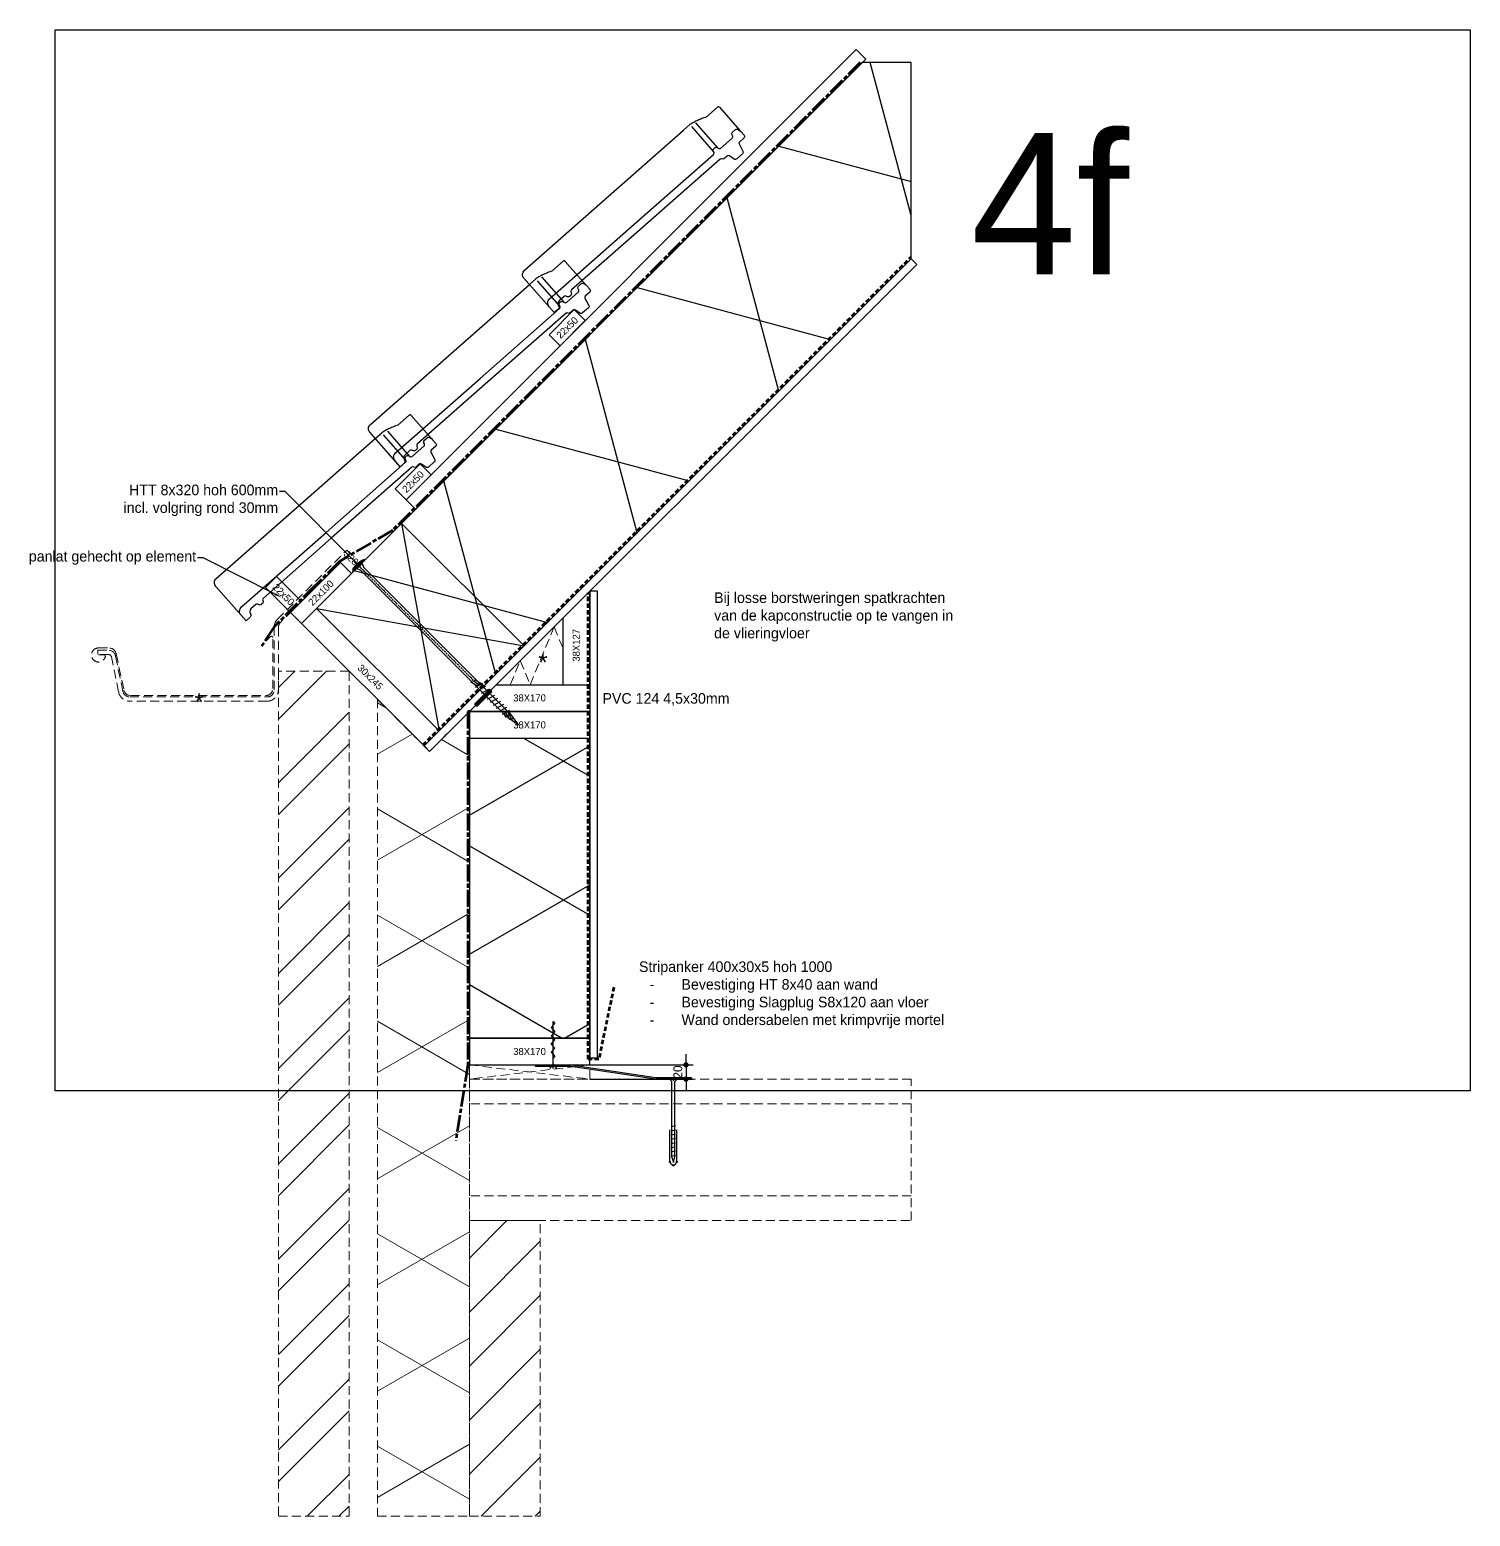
# Model space of a CAD drawing. Header units: millimetres. Extents: x -109306 to 269542, y -22401 to 197206.
# Drawn here: x 267506 to 269542, y -16575 to -14474 of the extents above; entities that cross this region are included whole.
import ezdxf
from ezdxf import colors
from ezdxf.entities.mleader import LeaderData, LeaderLine
from ezdxf.enums import TextEntityAlignment as Align
from ezdxf.math import Vec2, Vec3

# ---------------------------------------------------------------- set-up
doc = ezdxf.new("R2010")
doc.units = ezdxf.units.MM
for name, pattern in [('ACAD_ISO08W100', [36, 24, -3, 6, -3]), ('DASHDOT', [18.5, 12, -3, 0.5, -3]), ('DASHED', [19.049999999999997, 12.7, -6.35]), ('DASHED2', [9.524999999999999, 6.349999999999999, -3.174999999999999])]:
    doc.linetypes.add(name, pattern=pattern)
for name, color, linetype in [('EHP Bevestigingsmiddelen', 1, 'Continuous'), ('EHP Luchtdichting', 6, 'Continuous'), ('EHP Maatvoering', 1, 'Continuous'), ('EHP Tekst', 1, 'Continuous')]:
    doc.layers.add(name, color=color, linetype=linetype)
for name, color, linetype, lineweight in [('EHP Dampdichte folie', 3, 'DASHED2', 60), ('EHP Dampopen folie', 5, 'ACAD_ISO08W100', 60), ('EHP Derden', 8, 'DASHED', 13)]:
    doc.layers.add(name, color=color, linetype=linetype, lineweight=lineweight)
doc.layers.add('EHP Hulplijnen tekst niet printen', color=4, linetype='Continuous', plot=False)
doc.styles.get("Standard").update_dxf_attribs({"font": ''})
doc.styles.get('Standard').set_extended_font_data('Century Gothic')
doc.dimstyles.new('RFWOOD_FULL_DETAIL', dxfattribs={"dimscale": 5, "dimtxt": 2.5, "dimasz": 1.5, "dimexe": 2, "dimexo": 0, "dimgap": 1, "dimtad": 1, "dimdec": 0, "dimrnd": 0.001, "dimzin": 0, "dimdsep": 46, "dimtxsty": 'Standard', "dimblk1": 'DOT', "dimblk2": 'DOT', "dimsah": 1, "dimcen": 0.09, "dimdle": 2, "dimclrd": 6, "dimclre": 8, "dimclrt": 7, "dimazin": 0, "dimtfac": 1, "dimtdec": 0, "dimtix": 1, "dimtmove": 2, "dimatfit": 3, "dimfxl": 1, "dimtolj": 1, "dimtzin": 0, "dimarcsym": 0})

# ---------------------------------------------------------------- blocks, each defined once
blk = doc.blocks.new('*U819')
h = blk.add_hatch()
h.set_pattern_fill('ISOLATIE', color=256, scale=129.9999999999988, angle=90.00000000000001, style=0, pattern_type=2)
h.set_pattern_definition([(150, (2.364686224609592e-12, 8.751096975251757e-28), (-64.99999999999937, -112.583302491976), []), (210, (2.364686224609592e-12, 8.751096975251757e-28), (64.9999999999994, -112.583302491976), [])])
h.paths.add_polyline_path([(-129.9999999999978, 1154.85116351579), (-129.9999999999988, -5.388282412847426e-14), (0, 0), (3.369421282723742e-12, 1137.55768353711), (-56.35325240584186, 1081.204415921626)])
blk.add_lwpolyline([(-129.9999999999978, 1154.85116351579), (-129.9999999999988, -5.388282412847426e-14), (0, 0), (0, 0), (3.369421282723742e-12, 1137.55768353711), (-56.35325240584186, 1081.204415921626)], close=True)
blk = doc.blocks.new('*U721')
h = blk.add_hatch()
h.set_pattern_fill('ISOLATIE', color=256, scale=244.9999999999982, angle=45.00000008545901, style=0, pattern_type=2)
h.set_pattern_definition([(105.000000085459, (3.151238372976862e-12, -3.151238363576458e-12), (-236.6518273462404, -63.41066640309303), []), (165.000000085459, (3.151238372976862e-12, -3.151238363576458e-12), (-63.41066569714122, -236.6518275353995), [])])
h.paths.add_polyline_path([(598.240368739833, 944.7226938226337), (-173.2411616490992, 173.2411611323065), (0, 0), (667.3347542158083, 667.3347562065185), (667.3347554823106, 944.7257546737518)])
blk.add_lwpolyline([(598.240368739833, 944.7226938226337), (-173.2411616490992, 173.2411611323065), (0, 0), (0, 0), (667.3347542158083, 667.3347562065185), (667.3347554823106, 944.7257546737518)], close=True)
blk = doc.blocks.new('*U675')
at = {"layer": 'EHP Bevestigingsmiddelen', "color": 1, "linetype": 'DASHDOT', "ltscale": 0.2}
blk.add_line((239.385843, -3.636214033244908e-15), (-9.120789999999943, 5.584688692939765e-16), dxfattribs=at)
at = {"layer": 'EHP Bevestigingsmiddelen'}
for p, q in [((-1.499999999999999, 9.5), (-2.5, 9.5)), ((-2.5, -9.5), (-2.5, 9.5)), ((7.041486534478669e-16, 11.5), (-1.499999999999999, 11.5)), ((-1.500000000000001, -11.5), (-1.499999999999999, 11.5)), ((-1.500000000000001, -11.5), (-1.499999999999999, 11.5)), ((0.7862359999999174, 5.334553000000597), (-1.5, 5.334553000000597)), ((-7.041486534478669e-16, -11.5), (7.041486534478669e-16, 11.5)), ((5.766851000000315, 3.000001000000338), (0.7862359999999174, 5.334553000000597)), ((0.7862359999999168, -5.334553000000597), (0.7862359999999174, 5.334553000000597)), ((293.8792100000001, 3.000001000000331), (5.766851000000315, 3.000001000000338)), ((238.8152770000006, 1.471101000002815), (227.9880080000003, 4.376712999997832)), ((239.6985880000002, -1.663065000000646), (228.8713180000004, 1.242548000001986)), ((240.9935390000001, -6.000001000000342), (237.8877090000005, 5.591109000000866)), ((240.9935370000003, -5.999998999999665), (237.8877090000005, 5.591109000000866)), ((246.9935370000003, -5.999998999999666), (243.8877090000005, 5.591111000001543)), ((252.9935370000003, -5.999998999999666), (249.8877069999999, 5.591111000001542)), ((253.0150560000002, -6.08030799999688), (249.9092259999998, 5.510801999997052)), ((259.0150560000002, -6.08030799999688), (255.9092280000004, 5.510801999997052)), ((265.0150560000002, -6.080307999996881), (261.9092280000004, 5.510801999997051)), ((271.0150540000004, -6.080307999996881), (267.9092259999998, 5.510801999997051)), ((277.0150560000002, -6.080307999996882), (273.9092259999998, 5.51080000000365)), ((283.0150560000002, -6.080307999996882), (279.9092280000004, 5.51080199999705)), ((289.0150560000002, -6.080307999996883), (285.9092280000004, 5.51080199999705)), ((295.0150540000004, -6.080307999996883), (291.9092259999998, 5.510801999997049)), ((292.6035300000003, 2.919622000001247), (298.528182, 4.509565000000286)), ((293.3277360000002, 0.2168509999973979), (304.1550050000005, 3.12246299999969)), ((318.8792100000001, -0.08030799999688439), (293.8792100000001, 4.000001000000331)), ((293.8792100000001, 3.000001000000331), (298.8835730000001, 3.183227000001345)), ((294.0519410000006, -2.485919999999176), (304.8792100000001, 0.4196920000031165)), ((300.5626090000005, -3.083022999999237), (298.7890700000007, 3.535917000001056)), ((306.6791830000002, -2.080307999996883), (305.4978920000003, 2.32832900000357)), ((-1.500000000000001, -9.5), (-2.5, -9.5)), ((0.7862359999999168, -5.334553000000597), (-1.5, -5.334553000000597)), ((-7.041486534478669e-16, -11.5), (-1.500000000000001, -11.5)), ((0.7862359999999168, -5.334553000000597), (5.766859000000295, -2.999998999999662)), ((294.4791560000003, -2.999998999999669), (5.766859000000295, -2.999998999999662)), ((240.5818980000004, -4.797229999996492), (229.754629, -1.891618000001475)), ((300.5471219999999, -3.025223999997259), (294.1896880000004, -2.999998999999669)), ((294.4791560000003, -3.999998999999669), (318.8792100000001, -0.08030799999688439))]:
    blk.add_line(p, q, dxfattribs=at)
blk.add_arc((28.29265649457668, -1.596603505066713e-14), 32.22479936311466, 162.8542148079576, 197.1457851920423, dxfattribs=at)
blk = doc.blocks.new('*U744')
at = {"layer": 'EHP Bevestigingsmiddelen', "color": 1, "linetype": 'DASHDOT', "ltscale": 0.2}
blk.add_line((13.70786104431774, -13.70786104431782), (-6.449372458778408, 6.449372458778413), dxfattribs=at)
at = {"layer": 'EHP Bevestigingsmiddelen', "xscale": -1, "rotation": 134.9999999999999}
blk.add_blockref('*U675', (0, 0), dxfattribs=at)
at = {"layer": 'EHP Hulplijnen tekst niet printen', "insert": (-11.13097796459043, 11.13097796459047), "char_height": 10, "attachment_point": 5, "rotation": 314.9999999999999}
blk.add_mtext_dynamic_manual_height_columns('320', width=10.98533508774472, gutter_width=17.5, heights=[0], dxfattribs=at)
blk = doc.blocks.new('*U695')
at = {"linetype": 'DASHED'}
for p, q in [((624.4165200935822, 164.9999999999995), (0, 164.9999999999995)), ((624.4165200935822, 35), (0, 35))]:
    blk.add_line(p, q, dxfattribs=at)
blk.add_lwpolyline([(0, 0), (624.4165200935822, 0), (624.4165200935822, 199.9999999999995), (0, 199.9999999999995)], close=True)
blk = doc.blocks.new('*U826')
blk.add_lwpolyline([(0, 0), (973.7538614625615, 0), (973.7538614625597, 11.00000000000045), (-1.818989403545856e-12, 11.00000000000045)], close=True)
blk = doc.blocks.new('*U821')
h = blk.add_hatch()
h.set_pattern_fill('ANSI32', color=0, scale=10)
h.set_pattern_definition([(45, (1.27897692436818e-13, 694.8511677234926), (-67.35192090801866, 67.35192090801866), []), (45, (44.90130000000013, 694.8511677234926), (-67.35192090801866, 67.35192090801866), [])])
h.paths.add_polyline_path([(0, 1.13686837721616e-13), (100, 0), (100.0000000000001, 1194.851167723493), (1.27897692436818e-13, 1194.851167723493)])
at = {"color": 0}
blk.add_lwpolyline([(0, 0), (100, 0), (100.0000000000001, 1194.851167723493), (1.27897692436818e-13, 1194.851167723493)], close=True, dxfattribs=at)
blk = doc.blocks.new('*U825')
h = blk.add_hatch()
h.set_pattern_fill('ANSI31', color=0, scale=17)
h.set_pattern_definition([(45, (0, 0), (-38.1660885145439, 38.1660885145439), [])])
h.paths.add_polyline_path([(-3.552713678800501e-15, 0), (100, 0), (99.99999999999999, 418.0312633993107), (-1.4210854715202e-14, 418.0312633993107)])
at = {"color": 0}
blk.add_lwpolyline([(0, 0), (100, 0), (99.99999999999999, 418.0312633993107), (-1.4210854715202e-14, 418.0312633993107)], close=True, dxfattribs=at)
blk = doc.blocks.new('*U824')
at = {"layer": 'EHP Luchtdichting'}
h = blk.add_hatch(color=256, dxfattribs=at)
h.dxf.hatch_style = 1
h.paths.add_polyline_path([(-1.5909895643599, 1.590990950979564), (1.590990950979382, -1.590989564360082), (22.80419438657702, 19.62221387123513), (19.62221387123773, 22.80419438657478)])
blk.add_lwpolyline([(-1.5909895643599, 1.590990950979564), (1.590990950979382, -1.590989564360082), (22.80419438657702, 19.62221387123513), (19.62221387123773, 22.80419438657478)], close=True, dxfattribs=at)
at = {"layer": 'EHP Tekst', "insert": (179.1506886817061, 17.20249006513686), "char_height": 15, "attachment_point": 1}
blk.add_mtext('PVC 124 4,5x30mm', dxfattribs=at)
blk = doc.blocks.new('*U770')
blk.add_lwpolyline([(0, 0), (899.8326952505261, 0), (899.8326952505229, 18.99223870244015), (-3.140607359031883e-12, 18.99223870244015)], close=True)
blk = doc.blocks.new('_DOT')
at = {"color": 0, "linetype": 'ByBlock'}
blk.add_line((-0.5, 0), (-1, 0), dxfattribs=at)
at = {"color": 0, "linetype": 'ByBlock', "const_width": 0.5}
blk.add_lwpolyline([(-0.25, 0, 1), (0.25, 0, 1)], format="xyb", close=True, dxfattribs=at)
blk = doc.blocks.new('*D860')
at = {"layer": 'Defpoints', "color": 0, "transparency": 16777216}
for p in [(268297.300661796, -15937.10000423025), (268297.3006617916, -15957.10000423024), (268433.4411775216, -15957.10000423024)]:
    blk.add_point(p, dxfattribs=at)
at = {"layer": 'EHP Maatvoering', "color": 6, "lineweight": -2, "transparency": 16777216}
for p, q in [((268433.4411775216, -15929.60000423025), (268433.4411775216, -15922.10000423025)), ((268433.4411775216, -15937.10000423025), (268433.4411775216, -15957.10000423024)), ((268433.4411775216, -15964.60000423024), (268433.4411775216, -15972.10000423024))]:
    blk.add_line(p, q, dxfattribs=at)
at = {"layer": 'EHP Maatvoering', "color": 8, "lineweight": -2, "transparency": 16777216}
for p, q in [((268297.300661796, -15937.10000423025), (268443.4411775216, -15937.10000423025)), ((268297.3006617916, -15957.10000423024), (268443.4411775216, -15957.10000423024))]:
    blk.add_line(p, q, dxfattribs=at)
at = {"layer": 'EHP Maatvoering', "color": 6, "lineweight": -2, "transparency": 16777216, "xscale": 7.5, "yscale": 7.5, "zscale": 7.5}
for p, rotation in [((268433.4411775216, -15937.10000423025), 270), ((268433.4411775216, -15957.10000423024), 90)]:
    blk.add_blockref('_DOT', p, dxfattribs=dict(at, rotation=rotation))
at = {"layer": 'EHP Maatvoering', "color": 7, "transparency": 16777216, "insert": (268421.8767655569, -15947.1000042302), "char_height": 12.5, "attachment_point": 5, "rotation": 90}
blk.add_mtext('\\A1;20', dxfattribs=at)
blk = doc.blocks.new('BNOVH000B$2')
at = {"color": 1, "linetype": 'Continuous', "ltscale": 400}
blk.add_lwpolyline([(-4.607633, -72.63407099999999), (-0.507161, -7.984014999999999, -0.414214), (7.983656, -0.505826), (306.765381, -19.461395)], format="xyb", dxfattribs=at)
at = {"color": 1, "linetype": 'DASHED2', "ltscale": 400}
blk.add_lwpolyline([(306.765381, -19.461395), (318.913177, -20.232227, -0.063748), (342.582732, -28.872767), (363.816071, -30.219614, -0.414214), (365.685305, -32.342388), (362.930328, -75.772003)], format="xyb", dxfattribs=at)
for points in [[(315.653687, -71.612961), (318.674286, -24.001543)], [(323.528778, -72.112488), (326.549377, -24.501074)]]:
    blk.add_lwpolyline(points, dxfattribs=at)
at = {"color": 7, "linetype": 'Continuous', "ltscale": 400}
for points in [[(162.939163, -75.24762), (35.388271, -67.155594, 0.346419), (32.332868, -69.26175699999999), (32.208397, -69.663368, -0.34642), (29.152066, -71.76974), (26.880663, -71.62571700000001, -0.346418), (24.116321, -69.149877), (24.043949, -68.736298, 0.346419), (21.27807, -66.260763), (12.150923, -65.681381, 0.339449), (6.694334, -69.342673), (6.107766000000001, -71.08606, -0.339452), (3.074921, -73.12224300000001), (-4.607633, -72.63407099999999), (-3.911165, -61.656105, -0.414214), (4.57868, -54.17960799999999), (163.721054, -64.275009)], [(163.721054, -64.275009), (312.597626, -73.719734, 0.34642), (315.65294, -71.612962), (316.081909, -70.22963, -0.346418), (319.137209, -68.122364), (320.513977, -68.210251, -0.346419), (323.278875, -70.685866), (323.528778, -72.112488, 0.34642), (326.293636, -74.589384), (347.527344, -75.935265, 0.34642), (350.582755, -73.829089), (351.011627, -72.44516, -0.346409), (354.067276, -70.339005), (359.435699, -70.67935200000001, -0.346429), (362.200625, -73.155084), (362.653351, -75.73613), (362.783844, -78.09605400000001), (362.351929, -84.892128, -0.414214), (359.167991, -87.69696), (350.891724, -87.171593, 0.346418), (348.683398, -88.693428), (345.226959, -99.860466, -0.34642), (342.170061, -101.96707), (331.379486, -101.282631, -0.345772), (328.614772, -98.812945), (327.279694, -91.291748, 0.345782), (324.515422, -88.822875), (318.587646, -88.446442, -0.348737), (316.607744, -86.658449, 0.348633), (314.626961, -84.870368), (162.939163, -75.24762)]]:
    blk.add_lwpolyline(points, format="xyb", dxfattribs=at)
blk = doc.blocks.new('*U790')
blk.add_lwpolyline([(0, 0), (173.2411613907008, -173.2411613907077), (194.4543648262977, -152.0279579551117), (21.21320343559685, 21.21320343559601)], close=True)
at = {"color": 1, "flags": 8}
blk.add_attdef('30X245', text='', height=10, rotation=314.9999999999989, dxfattribs=at).set_placement((97.22718243585554, -76.01397895484914), align=Align.MIDDLE_CENTER)
blk = doc.blocks.new('*U796')
blk.add_lwpolyline([(-8.881784243793651e-16, 1.77635683472101e-15), (-35.35534138378367, 35.35533673487093), (-19.79899322044047, 50.91168694373575), (15.55634816334321, 15.55635020886482)], close=True)
at = {"color": 1, "flags": 8}
blk.add_attdef('22X50', text='', height=10, rotation=315.0000037669428, dxfattribs=at).set_placement((-9.716208758147026, 25.27255568930872), align=Align.MIDDLE_CENTER)
blk = doc.blocks.new('*U795')
blk.add_lwpolyline([(4.679240163218177e-24, -4.679240163218432e-24), (35.35533905932834, 35.35533905932641), (19.79898987322471, 50.91168824543088), (-15.55634918610362, 15.55634918610447)], close=True)
at = {"color": 1, "flags": 8}
blk.add_attdef('22X50', text='', height=10, rotation=44.99999999999844, dxfattribs=at).set_placement((9.89949534819311, 25.45584457970956), align=Align.MIDDLE_CENTER)
blk = doc.blocks.new('*U797')
blk.add_lwpolyline([(4.679240163218177e-24, -4.679240163218432e-24), (70.71067811865667, 70.71067811865282), (55.15432893255305, 86.26702730475729), (-15.55634918610362, 15.55634918610447)], close=True)
at = {"color": 1, "flags": 8}
blk.add_attdef('22X100', text='', height=10, rotation=44.99999999999844, dxfattribs=at).set_placement((27.57716487785727, 43.13351410937277), align=Align.MIDDLE_CENTER)
blk = doc.blocks.new('*U818')
blk.add_lwpolyline([(0, -6.182093624589147e-30), (170.0000000000001, -1.4210854715202e-14), (170.0000000000001, 38), (7.105427357601002e-15, 38.00000000000001)], close=True)
at = {"color": 1, "flags": 8}
blk.add_attdef('38X170', text='', height=10, dxfattribs=at).set_placement((85.0000056701973, 18.99999657066431), align=Align.MIDDLE_CENTER)
blk = doc.blocks.new('*U820')
blk.add_lwpolyline([(0, 6.182093624589147e-30), (170.0000000000001, 1.4210854715202e-14), (170.0000000000001, -38), (7.105427357601002e-15, -38.00000000000001)], close=True)
at = {"color": 1, "flags": 8}
blk.add_attdef('38X170', text='', height=10, dxfattribs=at).set_placement((85.0000056701973, -18.86357092264248), align=Align.MIDDLE_CENTER)
blk = doc.blocks.new('*U822')
h = blk.add_hatch()
h.set_pattern_fill('ISOLATIE', color=256, scale=169.9999999999983, angle=89.99999999999993, style=0, pattern_type=2)
h.set_pattern_definition([(149.9999999999999, (3.092281986027924e-12, -4.203823664720613e-27), (-84.99999999999936, -147.224318643353), []), (209.9999999999999, (3.092281986027924e-12, -4.203823664720613e-27), (84.99999999999889, -147.2243186433532), [])])
h.paths.add_polyline_path([(-169.9999999999991, 423.5264256777079), (-169.9999999999982, 2.267936405568967e-13), (0, 0), (1.964231572160601e-12, 423.5264256777048), (-85.09493824857512, 423.5264256777048)])
blk.add_lwpolyline([(-169.9999999999991, 423.5264256777079), (-169.9999999999982, 2.267936405568967e-13), (0, 0), (0, 0), (1.964231572160601e-12, 423.5264256777048), (-85.09493824857512, 423.5264256777048)], close=True)
blk = doc.blocks.new('*U823')
blk.add_lwpolyline([(0, 0), (466.3556079684217, 466.3556079684319), (458.577433375368, 474.1337825614828), (-7.778174593053715, 7.778174593050974)], close=True)
blk = doc.blocks.new('S8 met slagplug')
at = {"color": 1}
for p, q in [((-7.5, 0), (-0.5, 0)), ((-7.5, 0), (-2, -5.5)), ((-0.5, -3.481021999999939), (-0.5, 0)), ((0.5, 0), (7.499998999992386, 0)), ((0.5, -3.481021999999939), (0.5, 0)), ((2, -5.5), (7.499998999992386, 0)), ((-2, -112.5358990000022), (-2, -5.5)), ((-0.5, -3.481021999999939), (0.5, -3.481021999999939)), ((2, -112.5358990000022), (2, -5.5)), ((-5, -119), (-5, -73.74051100000361)), ((-3, -69.06792300000234), (2.795555000018794, -67.51500800000213)), ((-3, -75.06792300000234), (2.795555000018794, -73.51500800000213)), ((-3, -75.06792300000234), (2.795555000018794, -73.51500800000213)), ((-3, -81.06792300000234), (2.795555000018794, -79.51500900000246)), ((-3, -81.06792300000234), (2.795555000018794, -79.51500900000246)), ((5, -119), (5, -73.74051100000361)), ((-3, -87.06792300000234), (2.795555000018794, -85.51500800000213)), ((-3, -87.06792300000234), (2.795555000018794, -85.51500800000213)), ((-3, -93.06792300000234), (2.795555000018794, -91.51500900000246)), ((-3, -93.06792300000234), (2.795555000018794, -91.51500900000246)), ((-3, -99.06792300000234), (2.79555400001118, -97.51500800000213)), ((-3, -99.06792300000234), (2.79555400001118, -97.51500800000213)), ((-3, -105.0679230000023), (2.795555000018794, -103.5150090000025)), ((-3, -105.0679230000023), (2.795555000018794, -103.5150090000025)), ((-5, -119), (-2.898582550231367, -122.1894003952475)), ((-3, -111.0679230000023), (2.795555000018794, -109.5150080000021)), ((-3, -111.0679230000023), (2.795555000018794, -109.5150080000021)), ((-2.898582550231367, -122.1894003952475), (0, -124)), ((-2, -112.5358990000022), (0, -120)), ((-2, -112.5358990000022), (0, -120)), ((0, -120), (2, -112.5358990000022)), ((0, -120), (2, -112.5358990000022)), ((0, -124), (2.898582550289575, -122.1894003952475)), ((2.898582550289575, -122.1894003952475), (5, -119))]:
    blk.add_line(p, q, dxfattribs=at)
for centre, radius in [((-5, -119), 0.8), ((-5, -119), 0.7100000000000001), ((-5, -119), 0.6200000000000001), ((-5, -119), 0.5300000000000001), ((-5, -119), 0.4400000000000002), ((-5, -119), 0.3500000000000002), ((-5, -119), 0.2600000000000002), ((-5, -119), 0.1700000000000002), ((0, -124), 0.8), ((0, -124), 0.7100000000000001), ((0, -124), 0.6200000000000001), ((0, -124), 0.5300000000000001), ((0, -124), 0.4400000000000002), ((0, -124), 0.3500000000000002), ((0, -124), 0.2600000000000002), ((0, -124), 0.1700000000000002), ((5, -119), 0.8), ((5, -119), 0.7100000000000001), ((5, -119), 0.6200000000000001), ((5, -119), 0.5300000000000001), ((5, -119), 0.4400000000000002), ((5, -119), 0.3500000000000002), ((5, -119), 0.2600000000000002), ((5, -119), 0.1700000000000002)]:
    blk.add_circle(centre, radius, dxfattribs=at)
blk = doc.blocks.new('A$C751B6E3E')
at = {"layer": 'EHP Bevestigingsmiddelen', "color": 1}
blk.add_blockref('S8 met slagplug', (-0.002515841857984924, 1.70530256582424e-13), dxfattribs=at)
blk = doc.blocks.new('*U761')
for p, q in [((0, -3.006056495016537), (-4.982855976176549, 2.810733797318337)), ((0, 3), (-1.209565901764929e-15, -63.50225879396771)), ((0, -3.006056495016537), (4.982855976176552, 2.810733797318335)), ((-2.491427988088275, -19.87633160145616), (2.491427988088276, -14.0595413091213)), ((-2.491427988088275, -19.87633160145616), (2.491427988088274, -25.69312189379104)), ((4.436653332984367e-16, -11.15114616295386), (2.491427988088276, -14.0595413091213)), ((-2.49142798808826, -31.50991218612592), (2.491427988088274, -25.69312189379104)), ((-2.49142798808826, -31.50991218612592), (2.491427988088274, -37.32670247846079)), ((-2.491427988088267, -43.14349277079566), (2.491427988088274, -37.32670247846079)), ((-2.491427988088267, -43.14349277079566), (2.491427988088275, -48.96028306313053)), ((-2.491427988088275, -54.7770733554654), (2.491427988088275, -48.96028306313053)), ((-2.491427988088275, -54.7770733554654), (2.491427988088275, -60.59386364780028)), ((-1.209565901764929e-15, -63.50225879396771), (2.491427988088275, -60.59386364780028))]:
    blk.add_line(p, q)
blk = doc.blocks.new('*U856')
blk.add_lwpolyline([(-9.094947017729282e-13, 19.99999999999818), (49.99999999999909, 19.99999999999818), (169.9999999999991, 1.999999999998181), (219.9999999999991, 1.999999999998181), (219.9999999999991, -1.818989403545856e-12), (169.9999999999991, -1.818989403545856e-12), (49.99999999999909, 17.99999999999818), (-9.094947017729282e-13, 17.99999999999818), (-9.094947017729282e-13, 19.99999999999818)])
blk.add_blockref('A$C751B6E3E', (194.9999999999991, 1.999999999998181))
at = {"layer": 'EHP Bevestigingsmiddelen', "xscale": -1, "rotation": 180}
blk.add_blockref('*U761', (24.99999999999909, 17.99999999999818), dxfattribs=at)

msp = doc.modelspace()

# ---------------------------------------------------------------- linework, layer by layer
for p, q in [((268078.2244512496, -15471.09344106789), (268751.7141136142, -14797.59764830813)), ((267889.9249945721, -15312.90444655954), (267904.0640714744, -15298.75925287583))]:
    msp.add_line(p, q)
msp.add_lwpolyline([(267911.1412620331, -15291.69430634795), (268084.3824234238, -15464.93546773865), (268204.5905762255, -15344.72731493694), (268031.3494148348, -15171.48615354623), (267911.1412620331, -15291.69430634795), (268204.5905762255, -15344.72731493694), (268031.3494148348, -15171.48615354623), (268084.3824234238, -15464.93546773865)])
for points in [[(268297.300661796, -15399.57357855254), (268297.300661796, -15267.57357855255), (268259.300661796, -15305.57357855255), (268259.300661796, -15399.57357855255)], [(268165.300661796, -15399.57357855254), (268297.300661796, -15399.57357855254), (268297.300661796, -15437.57357855254), (268127.300661796, -15437.57357855254)], [(268127.300661796, -15937.10000423024), (268297.300661796, -15937.10000423024), (268297.300661796, -15437.57357855253), (268127.300661796, -15437.57357855254)]]:
    msp.add_lwpolyline(points, close=True)
at = {"layer": 'EHP Dampdichte folie'}
for points in [[(268061.7550066026, -15484.7344585901), (268061.7550066026, -15484.7344585901), (268751.714113627, -14794.77535156567)], [(268331.2796607908, -15827.10000423025), (268331.2796607908, -15827.10000423025), (268310.3006472373, -15929.10000423025), (268295.3006472373, -15929.10000423025), (268295.3006472373, -15269.57359311116)]]:
    msp.add_lwpolyline(points, dxfattribs=at)
at = {"layer": 'EHP Dampopen folie'}
for points in [[(268679.7974433403, -14520.20971069412), (268679.7974433403, -14520.20971069412), (268018.9300414795, -15181.07711255483), (267943.6681801465, -15225.22627551566), (267909.6501619242, -15259.29150970135), (267909.3928369953, -15259.54883463027), (267851.3116136111, -15317.57670202354), (267832.0166183601, -15347.40912922742)], [(268127.3006465863, -15437.57359376219), (268125.3006465863, -15437.57359376219), (268125.3006465863, -15937.10000423024), (268107.9839414743, -16044.24393886057)]]:
    msp.add_lwpolyline(points, dxfattribs=at)
at = {"layer": 'EHP Derden'}
msp.add_lwpolyline([(267860.2295801067, -15311.49330268024, 0.1989123673796578), (267857.3006479185, -15318.56437049211), (267857.3006479185, -15406.93695349414, -0.4142135623730948), (267841.3006479185, -15422.93695349414), (267647.3006479185, -15422.93695349414, -0.3685737578091661), (267631.5006931439, -15409.45914086222), (267621.2506365338, -15360.3064061609, 0.3685737224964385), (267617.3006479185, -15356.93695349414), (267602.3006479185, -15356.93695349414), (267602.3006479185, -15350.93695349414), (267617.3006479185, -15350.93695349414, -0.368573722496438), (267627.1756194567, -15359.36058516106), (267637.4256761504, -15408.5133203858, 0.3685737639453562), (267647.3006479185, -15416.93695349414), (267841.3006479185, -15416.93695349414, 0.414213562373095), (267851.3006479185, -15406.93695349414), (267851.3006479185, -15318.15015692973, -0.198912367379658), (267855.6940462007, -15307.54355521193), (267953.8311311906, -15209.40647022209), (267958.0737718777, -15213.6491109092)], format="xyb", close=True, dxfattribs=at)
for points in [[(268185.127591023, -15399.57357855254), (268199.1473471295, -15365.72689321903), (268213.167103236, -15399.57357855254), (268247.0137885695, -15317.86045177899), (268259.300661796, -15347.52358776146)], [(268127.300661796, -15937.10000423024), (268127.3006465863, -15957.10000423024), (268297.3006617916, -15957.10000423024), (268297.3006617916, -15937.10000422929), (268127.3006465863, -15957.10000423024), (268127.300661796, -15937.10000423024), (268297.3006617916, -15957.10000423024)]]:
    msp.add_lwpolyline(points, dxfattribs=at)
msp.add_lwpolyline([(267603.4225584051, -15357.985898849), (267609.7508999141, -15357.34086636152, -0.5681999222349339), (267612.6822544971, -15360.27109842362, -1.990648435324445), (267602.9506498259, -15347.63695349413), (267617.9506447699, -15347.63695349413, -0.3570828962610899), (267627.9985367387, -15355.86150780062), (267639.0151286178, -15407.22076067897, 0.3539218223475863), (267648.5506469, -15414.93695349414), (267839.5506479185, -15414.93695349414, 0.4142135623730954), (267849.3006479185, -15405.18695349414), (267849.3006479185, -15332.88695698987, 0.6634240004104006), (267846.3294694567, -15331.63346893647), (267840.1249253879, -15337.66619457103)], format="xyb", dxfattribs=at)
at = {"layer": 'EHP Hulplijnen tekst niet printen'}
msp.add_lwpolyline([(267541.8403540815, -14473.68572610809), (269541.840052741, -14473.68572610809), (269541.840052741, -15973.68571925943), (267541.8403540815, -15973.68571925943)], close=True, dxfattribs=at)

# ---------------------------------------------------------------- block references
for name, p in [('*U721', (268084.3793593983, -15464.93240451464)), ('*U744', (267971.2453384339, -15231.59022994709)), ('*U824', (268136.2461724827, -15428.62806786585)), ('*U822', (268297.300661796, -15899.10000423024)), ('*U856', (268220.5597614654, -15957.10000423024))]:
    msp.add_blockref(name, p)
for name, p, rotation in [('*U770', (268051.2807010761, -15151.53776392318), 44.99999999999848), ('BNOVH000B$2', (268199.1400475517, -14819.02248614213), 44.99999999999994), ('BNOVH000B$2', (267981.3511589463, -15036.81137474758), 44.99999999999994), ('*U826', (268070.9473941805, -15493.92684616802), 44.99999999999848), ('BNOVH000B$2', (267763.5622703408, -15254.60026335304), 44.99999999999994), ('*U823', (268308.300661796, -15927.10000423024), 44.99999999999848)]:
    msp.add_blockref(name, p, dxfattribs=dict(rotation=rotation))
ref = msp.add_blockref('*U795', (268255.6400489052, -14920.31933454132))
ref.add_attrib('22X50', '22x50', dxfattribs={"color": 1, "height": 10, "rotation": 44.99999999999943}).set_placement((268265.5395442534, -14894.8634899616), align=Align.MIDDLE_CENTER)
ref = msp.add_blockref('*U795', (268037.8511602997, -15138.10822314677))
ref.add_attrib('22X50', '22x50', dxfattribs={"color": 1, "height": 10, "rotation": 45}).set_placement((268047.7506556479, -15112.65237856707), align=Align.MIDDLE_CENTER)
ref = msp.add_blockref('*U797', (267889.9280587743, -15312.90751076177))
ref.add_attrib('22X100', '22x100', dxfattribs={"color": 1, "height": 10, "rotation": 45}).set_placement((267917.5052236521, -15269.77399665239), align=Align.MIDDLE_CENTER)
ref = msp.add_blockref('*U796', (267874.3717156177, -15297.35116716918))
ref.add_attrib('22X50', '22x50', dxfattribs={"color": 1, "height": 10, "rotation": 315.0000037669457}).set_placement((267864.6555068596, -15272.07861147987), align=Align.MIDDLE_CENTER)
ref = msp.add_blockref('*U790', (267889.9280587743, -15312.90751076177))
ref.add_attrib('30X245', '30x245', dxfattribs={"color": 1, "height": 10, "rotation": 314.9999999999954}).set_placement((267987.1552412101, -15388.92148971662), align=Align.MIDDLE_CENTER)
ref = msp.add_blockref('*U820', (268127.300661796, -15437.57357855253))
ref.add_attrib('38X170', '38X170', dxfattribs={"color": 1, "height": 10}).set_placement((268212.3006674662, -15456.43714947518), align=Align.MIDDLE_CENTER)
ref = msp.add_blockref('*U818', (268127.300661796, -15937.10000423024))
ref.add_attrib('38X170', '38X170', dxfattribs={"color": 1, "height": 10}).set_placement((268212.3006674662, -15918.10000765958), align=Align.MIDDLE_CENTER)
at = {"layer": 'EHP Derden'}
for name, p in [('*U821', (267857.3006479185, -16575.13126762955)), ('*U819', (268127.3006465863, -16575.13126208964)), ('*U695', (268127.300661796, -16157.10000423024)), ('*U825', (268127.3006465863, -16575.13126762955))]:
    msp.add_blockref(name, p, dxfattribs=at)

# ---------------------------------------------------------------- texts
for p in [(268224.7475784333, -15380.51578533351, 688), (267738.7077799398, -15436.73572366188, 688)]:
    msp.add_text('*', height=25).set_placement(p)
at = {"color": 1, "flags": 8}
msp.add_attdef('38X127', text='38x127', height=10, rotation=90.0000000000011, dxfattribs=at).set_placement((268278.3006652253, -15343.95913869608), align=Align.MIDDLE_CENTER)
msp.add_attdef('38X170', text='38x170', height=10, dxfattribs=at).set_placement((268212.3006674662, -15418.26111715584), align=Align.MIDDLE_CENTER)
at = {"layer": 'EHP Hulplijnen tekst niet printen'}
msp.add_text('4f', height=200, dxfattribs=at).set_placement((268836.3949682291, -14819.44437910845))
at = {"layer": 'EHP Tekst', "char_height": 15, "attachment_point": 1}
for s, width, gutter_width, heights, insert in [('Bij losse borstweringen spatkrachten van de kapconstructie op te vangen in de vlieringvloer', 350.6097296024673, 353.8253210827825, [225.9630127812773], (268473.1837568278, -15269.04556718598)), ('Stripanker 400x30x5 hoh 1000\\P\\pi-45,l60,t60;-^IBevestiging HT 8x40 aan wand\\P-^IBevestiging Slagplug S8x120 aan vloer\\P-^IWand ondersabelen met krimpvrije mortel', 493.7143316674046, 50, [0], (268366.9909129463, -15790.68572610809))]:
    msp.add_mtext_dynamic_manual_height_columns(s, width=width, gutter_width=gutter_width, heights=heights, dxfattribs=dict(at, insert=insert))

# ---------------------------------------------------------------- dimensions: what is measured, and where the dimension line sits
at = {"layer": 'EHP Maatvoering'}
dim = msp.add_linear_dim(base=(268433.4411775216, -15957.10000423024), p1=(268297.300661796, -15937.10000423025), p2=(268297.3006617916, -15957.10000423024), angle=90, dimstyle='RFWOOD_FULL_DETAIL', dxfattribs=at)
dim.commit()
dim.dimension.update_dxf_attribs({"geometry": '*D860', "text_midpoint": (268421.8767655569, -15947.1000042302)})

# ---------------------------------------------------------------- leaders
at = {"layer": 'EHP Tekst'}
ml = msp.add_multileader_mtext('Standard', dxfattribs=at)
ml.set_content('HTT 8x320 hoh 600mm\\Pincl. volgring rond 30mm', color=256)
ml.set_leader_properties()
ml.build(insert=Vec2(0, 0))
ml.multileader.update_dxf_attribs({"arrow_head_size": 10})
ctx = ml.context
ctx.base_point, ctx.char_height, ctx.arrow_head_size, ctx.plane_origin = Vec3(267609.5080623633, -15126.43949167679), 15, 10, Vec3(267971.2453384339, -15231.59022994709)
ctx.text_align_type = 2
notes = []
notes.append((ctx, [(0, (1, 1, 0), (267866.963534831, -15126.43949167679), (-1, 0), 8, [(0, [(267971.2453384339, -15231.59022994709)], 0, [])])]))
ctx.mtext.insert, ctx.mtext.alignment, ctx.mtext.flow_direction = Vec3(267856.963534831, -15116.73451214063), 3, 5
ml = msp.add_multileader_mtext('Standard', dxfattribs=at)
ml.set_content('panlat gehecht op element', color=256)
ml.set_leader_properties()
ml.build(insert=Vec2(0, 0))
ml.multileader.update_dxf_attribs({"arrow_head_size": 10})
ctx = ml.context
ctx.base_point, ctx.char_height, ctx.arrow_head_size, ctx.plane_origin = Vec3(267457.5926461077, -15220.160121365), 15, 10, Vec3(267861.6725958791, -15276.14701125676)
ctx.text_align_type = 2
notes.append((ctx, [(0, (1, 1, 0), (267751.0236454279, -15220.160121365), (-1, 0), 8, [(0, [(267861.6725958791, -15276.14701125676)], 0, [])])]))
ctx.mtext.insert, ctx.mtext.alignment, ctx.mtext.flow_direction = Vec3(267741.0236454279, -15210.45514182885), 3, 5
for ctx, leaders in notes:
    for number, flags, end, landing, length, lines in leaders:
        leader = LeaderData()
        leader.index, (leader.has_last_leader_line, leader.has_dogleg_vector, leader.attachment_direction) = number, flags
        leader.last_leader_point, leader.dogleg_vector, leader.dogleg_length = Vec3(end), Vec3(landing), length
        for number, points, colour, breaks in lines:
            line = LeaderLine()
            line.index, line.vertices, line.color, line.breaks = number, Vec3.list(points), colors.encode_raw_color(colour), breaks
            leader.lines.append(line)
        ctx.leaders.append(leader)

doc.saveas('drawing.dxf')
